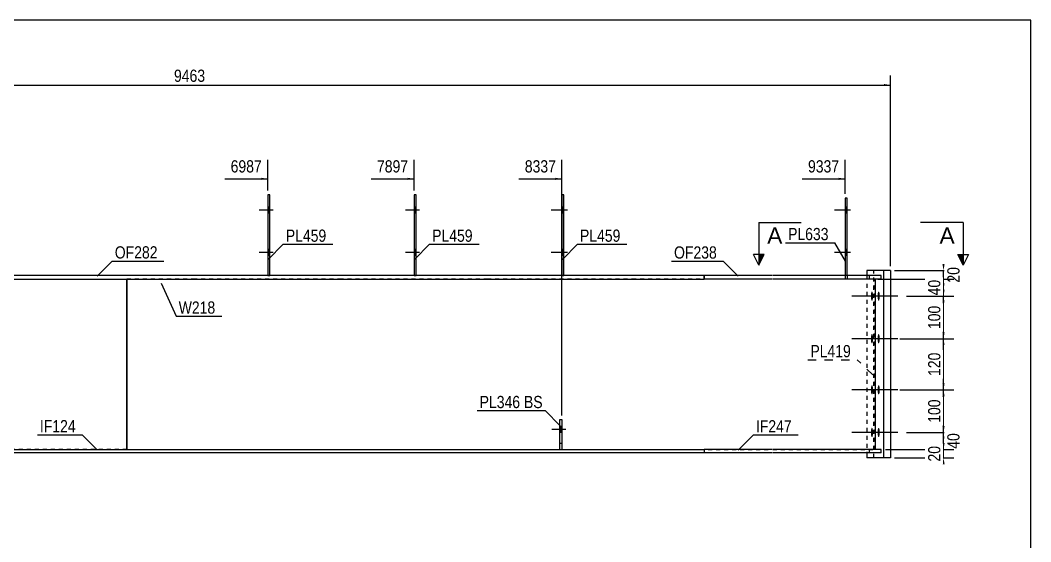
# Model space of a CAD drawing. Header units: millimetres. Extents: x -342 to 60, y -176 to 101.
# Drawn here: x -176.7 to 60.5, y -21.7 to 100.8 of the extents above; entities that cross this region are included whole.
import ezdxf

# ---------------------------------------------------------------- set-up
doc = ezdxf.new("R2010")
doc.units = ezdxf.units.MM
doc.linetypes.add('DXK_LINE_DOT1', pattern=[1.8814, 0.9407, -0.9407])
doc.linetypes.add('DXK_LINE_DOT2', pattern=[3.9198, 1.9599, -1.9599])
doc.styles.add('Arial', font='ARIAL.TTF', dxfattribs={"height": 0.2})
doc.styles.add('Arial Narrow', font='ARIALN.TTF', dxfattribs={"height": 0.2})

# ---------------------------------------------------------------- blocks, each defined once
blk = doc.blocks.new('Unknown-627316936-4658')
at = {"color": 5, "linetype": 'Continuous'}
for p, q in [((60.48, 100.76), (-339.52, 100.76)), ((60.48, -176.24), (60.48, 100.76))]:
    blk.add_line(p, q, dxfattribs=at)
blk = doc.blocks.new('Part-627316936-3480 - 3420')
at = {"color": 2, "linetype": 'Continuous'}
for p, q in [((27.53, 42), (22.03, 42)), ((22.03, 42), (22.03, 40.8)), ((25.95, -2), (25.95, 42)), ((27.53, 42), (27.53, -2)), ((22.03, -0.8), (22.03, -2)), ((27.53, -2), (22.03, -2))]:
    blk.add_line(p, q, dxfattribs=at)
at = {"color": 7, "linetype": 'DXK_LINE_DOT1'}
for p, q in [((22.03, 40.8), (22.03, -0.8)), ((23.61, -2), (23.61, 42))]:
    blk.add_line(p, q, dxfattribs=at)
blk = doc.blocks.new('Part-627316936-3475 - 3420')
at = {"color": 2, "linetype": 'Continuous'}
for p, q in [((-181.7, -0.8), (-181.7, 0)), ((-181.7, 0), (-135.7, 0)), ((-135.6, 0), (-101.35, 0)), ((-101.25, 0), (-67, 0)), ((-66.9, 0), (-32.3, 0)), ((-32.2, 0), (-16.2, 0)), ((-16.2, 0), (-16.2, -0.8)), ((-135.7, -0.8), (-181.7, -0.8)), ((-101.35, -0.8), (-135.6, -0.8)), ((-67, -0.8), (-101.25, -0.8)), ((-32.3, -0.8), (-66.9, -0.8)), ((-16.2, -0.8), (-32.2, -0.8))]:
    blk.add_line(p, q, dxfattribs=at)
blk = doc.blocks.new('Bolt-627316936-3532 - 3420')
at = {"linetype": 'Continuous'}
blk.add_hatch(color=3, dxfattribs=at).paths.add_polyline_path([(-49.6, 4), (-49.6, 5.4), (-50.1, 5.4), (-50.1, 4)])
at = {"color": 3, "linetype": 'Continuous'}
for p, q in [((-49.6, 5.4), (-50.1, 5.4)), ((-48.65, 4.7), (-51.95, 4.7)), ((-49.6, 4), (-50.1, 4))]:
    blk.add_line(p, q, dxfattribs=at)
blk = doc.blocks.new('Part-627316936-3468 - 3420')
at = {"color": 2, "linetype": 'Continuous'}
for p, q in [((-181.7, 40.8), (-181.7, 40)), ((-135.7, 40.8), (-181.7, 40.8)), ((-101.35, 40.8), (-135.6, 40.8)), ((-67, 40.8), (-101.25, 40.8)), ((-32.3, 40.8), (-66.9, 40.8)), ((-16.2, 40.8), (-32.2, 40.8)), ((-16.2, 40), (-16.2, 40.8)), ((-181.7, 40), (-135.7, 40)), ((-135.6, 40), (-101.35, 40)), ((-101.25, 40), (-67, 40)), ((-66.9, 40), (-32.3, 40)), ((-32.2, 40), (-16.2, 40))]:
    blk.add_line(p, q, dxfattribs=at)
blk = doc.blocks.new('Part-627316936-3471 - 3420')
at = {"color": 2, "linetype": 'Continuous'}
for p, q in [((-0.2, 40.8), (-16.2, 40.8)), ((-16.2, 40.8), (-16.2, 40)), ((25.38, 40.8), (-0.1, 40.8)), ((25.38, 40), (25.38, 40.8)), ((-0.2, 40), (-16.2, 40)), ((25.38, 40), (-0.1, 40))]:
    blk.add_line(p, q, dxfattribs=at)
at = {"color": 7, "linetype": 'DXK_LINE_DOT1'}
blk.add_line((22.6, 40), (22.6, 40.8), dxfattribs=at)
blk = doc.blocks.new('Bolt-627316936-6525 - 3420')
at = {"linetype": 'Continuous'}
for points in [[(17.38, 55.5), (17.38, 56.9), (16.88, 56.9), (16.88, 55.5)], [(17.38, 55.5), (17.38, 56.9), (16.88, 56.9), (16.88, 55.5)], [(17.38, 45.5), (17.38, 46.9), (16.88, 46.9), (16.88, 45.5)], [(17.38, 45.5), (17.38, 46.9), (16.88, 46.9), (16.88, 45.5)]]:
    blk.add_hatch(color=3, dxfattribs=at).paths.add_polyline_path(points)
at = {"color": 3, "linetype": 'Continuous'}
for p, q in [((18.18, 56.2), (14.38, 56.2)), ((18.18, 56.2), (14.38, 56.2)), ((17.38, 56.9), (16.88, 56.9)), ((17.38, 56.9), (16.88, 56.9)), ((17.38, 55.5), (16.88, 55.5)), ((17.38, 55.5), (16.88, 55.5)), ((18.18, 46.2), (14.38, 46.2)), ((18.18, 46.2), (14.38, 46.2)), ((17.38, 46.9), (16.88, 46.9)), ((17.38, 46.9), (16.88, 46.9)), ((17.38, 45.5), (16.88, 45.5)), ((17.38, 45.5), (16.88, 45.5))]:
    blk.add_line(p, q, dxfattribs=at)
blk = doc.blocks.new('Part-627316936-3473 - 3420')
at = {"color": 2, "linetype": 'Continuous'}
for p, q in [((-151.7, 0), (-151.7, 40)), ((24.02, 0), (24.02, 40))]:
    blk.add_line(p, q, dxfattribs=at)
at = {"color": 7, "linetype": 'DXK_LINE_DOT1'}
for p, q in [((-135.7, 40), (-151.7, 40)), ((-101.35, 40), (-135.6, 40)), ((-67, 40), (-101.25, 40)), ((-32.3, 40), (-66.9, 40)), ((-0.2, 40), (-32.2, 40)), ((24.02, 40), (-0.1, 40)), ((23.96, 0), (23.96, 40)), ((-151.7, 0), (-135.7, 0)), ((-135.6, 0), (-101.35, 0)), ((-101.25, 0), (-67, 0)), ((-66.9, 0), (-32.3, 0)), ((-32.2, 0), (-0.2, 0)), ((-0.1, 0), (24.02, 0))]:
    blk.add_line(p, q, dxfattribs=at)
blk = doc.blocks.new('Part-627316936-3478 - 3420')
at = {"color": 2, "linetype": 'Continuous'}
for p, q in [((-0.2, 0), (-16.2, 0)), ((-16.2, 0), (-16.2, -0.8)), ((25.38, 0), (-0.1, 0)), ((25.38, -0.8), (25.38, 0)), ((-0.2, -0.8), (-16.2, -0.8)), ((25.38, -0.8), (-0.1, -0.8))]:
    blk.add_line(p, q, dxfattribs=at)
at = {"color": 7, "linetype": 'DXK_LINE_DOT1'}
blk.add_line((22.6, -0.8), (22.6, 0), dxfattribs=at)
blk = doc.blocks.new('Part-627316936-3498 - 3420')
at = {"color": 2, "linetype": 'Continuous'}
for p, q in [((-118.15, 59.8), (-118.65, 59.8)), ((-118.65, 59.8), (-118.65, 40.8)), ((-118.15, 40.8), (-118.15, 59.8))]:
    blk.add_line(p, q, dxfattribs=at)
at = {"color": 7, "linetype": 'DXK_LINE_DOT1'}
blk.add_line((-118.65, 40.8), (-118.15, 40.8), dxfattribs=at)
blk = doc.blocks.new('Part-627316936-3500 - 3420')
at = {"color": 2, "linetype": 'Continuous'}
for p, q in [((-49.1, 59.8), (-49.6, 59.8)), ((-49.6, 59.8), (-49.6, 40.8)), ((-49.1, 40.8), (-49.1, 59.8))]:
    blk.add_line(p, q, dxfattribs=at)
at = {"color": 7, "linetype": 'DXK_LINE_DOT1'}
blk.add_line((-49.6, 40.8), (-49.1, 40.8), dxfattribs=at)
blk = doc.blocks.new('Part-627316936-3501 - 3420')
at = {"color": 7, "linetype": 'DXK_LINE_DOT1'}
for p, q in [((-50.1, 0), (-50.1, 7)), ((-50.1, 7), (-49.6, 7)), ((-49.6, 7), (-49.6, 0)), ((-50.1, 1.5), (-49.6, 1.5))]:
    blk.add_line(p, q, dxfattribs=at)
blk = doc.blocks.new('Part-627316936-3504 - 3420')
at = {"color": 2, "linetype": 'Continuous'}
for p, q in [((-50.1, 0), (-50.1, 7)), ((-50.1, 7), (-49.6, 7)), ((-49.6, 7), (-49.6, 0))]:
    blk.add_line(p, q, dxfattribs=at)
blk = doc.blocks.new('Bolt-627316936-6524 - 3420')
at = {"linetype": 'Continuous'}
for points in [[(-83.8, 55.5), (-83.8, 56.9), (-84.3, 56.9), (-84.3, 55.5)], [(-83.8, 55.5), (-83.8, 56.9), (-84.3, 56.9), (-84.3, 55.5)], [(-83.8, 45.5), (-83.8, 46.9), (-84.3, 46.9), (-84.3, 45.5)], [(-83.8, 45.5), (-83.8, 46.9), (-84.3, 46.9), (-84.3, 45.5)]]:
    blk.add_hatch(color=3, dxfattribs=at).paths.add_polyline_path(points)
at = {"color": 3, "linetype": 'Continuous'}
for p, q in [((-83, 56.2), (-86.3, 56.2)), ((-83, 56.2), (-86.3, 56.2)), ((-83.8, 56.9), (-84.3, 56.9)), ((-83.8, 56.9), (-84.3, 56.9)), ((-83.8, 55.5), (-84.3, 55.5)), ((-83.8, 55.5), (-84.3, 55.5)), ((-83, 46.2), (-86.3, 46.2)), ((-83, 46.2), (-86.3, 46.2)), ((-83.8, 46.9), (-84.3, 46.9)), ((-83.8, 46.9), (-84.3, 46.9)), ((-83.8, 45.5), (-84.3, 45.5)), ((-83.8, 45.5), (-84.3, 45.5))]:
    blk.add_line(p, q, dxfattribs=at)
blk = doc.blocks.new('Part-627316936-3507 - 3420')
at = {"color": 7, "linetype": 'DXK_LINE_DOT1'}
for p, q in [((-299.5, 40), (-283.5, 40)), ((-299.5, 0), (-299.5, 40)), ((-283.4, 40), (-248.8, 40)), ((-248.7, 40), (-214.45, 40)), ((-214.35, 40), (-151.7, 40)), ((-283.5, 0), (-299.5, 0)), ((-266.6, 0), (-283.4, 0)), ((-248.8, 0), (-266.1, 0)), ((-214.45, 0), (-248.7, 0)), ((-197.55, 0), (-214.35, 0)), ((-151.7, 0), (-197.05, 0))]:
    blk.add_line(p, q, dxfattribs=at)
at = {"color": 2, "linetype": 'Continuous'}
blk.add_line((-151.7, 40), (-151.7, 0), dxfattribs=at)
blk = doc.blocks.new('Bolt-627316936-3508 - 3420')
at = {"linetype": 'Continuous'}
for points in [[(23.46, 36), (23.45, 35.77), (23.44, 35.55), (23.41, 35.35), (23.38, 35.18), (23.33, 35.05), (23.28, 34.95), (23.23, 34.91), (23.18, 34.91), (23.12, 34.95), (23.07, 35.05), (23.03, 35.18), (22.99, 35.35), (22.97, 35.55), (22.95, 35.77), (22.95, 36), (22.95, 36.23), (22.97, 36.45), (22.99, 36.65), (23.03, 36.82), (23.07, 36.95), (23.12, 37.05), (23.18, 37.09), (23.23, 37.09), (23.28, 37.05), (23.33, 36.95), (23.38, 36.82), (23.41, 36.65), (23.44, 36.45), (23.45, 36.23)], [(25.03, 36), (25.03, 35.77), (25.01, 35.55), (24.98, 35.35), (24.95, 35.18), (24.9, 35.05), (24.85, 34.95), (24.8, 34.91), (24.75, 34.91), (24.69, 34.95), (24.64, 35.05), (24.6, 35.18), (24.57, 35.35), (24.54, 35.55), (24.52, 35.77), (24.52, 36), (24.52, 36.23), (24.54, 36.45), (24.57, 36.65), (24.6, 36.82), (24.64, 36.95), (24.69, 37.05), (24.75, 37.09), (24.8, 37.09), (24.85, 37.05), (24.9, 36.95), (24.95, 36.82), (24.98, 36.65), (25.01, 36.45), (25.03, 36.23)], [(23.46, 26), (23.45, 25.77), (23.44, 25.55), (23.41, 25.35), (23.38, 25.18), (23.33, 25.05), (23.28, 24.95), (23.23, 24.91), (23.18, 24.91), (23.12, 24.95), (23.07, 25.05), (23.03, 25.18), (22.99, 25.35), (22.97, 25.55), (22.95, 25.77), (22.95, 26), (22.95, 26.23), (22.97, 26.45), (22.99, 26.65), (23.03, 26.82), (23.07, 26.95), (23.12, 27.05), (23.18, 27.09), (23.23, 27.09), (23.28, 27.05), (23.33, 26.95), (23.38, 26.82), (23.41, 26.65), (23.44, 26.45), (23.45, 26.23)], [(25.03, 26), (25.03, 25.77), (25.01, 25.55), (24.98, 25.35), (24.95, 25.18), (24.9, 25.05), (24.85, 24.95), (24.8, 24.91), (24.75, 24.91), (24.69, 24.95), (24.64, 25.05), (24.6, 25.18), (24.57, 25.35), (24.54, 25.55), (24.52, 25.77), (24.52, 26), (24.52, 26.23), (24.54, 26.45), (24.57, 26.65), (24.6, 26.82), (24.64, 26.95), (24.69, 27.05), (24.75, 27.09), (24.8, 27.09), (24.85, 27.05), (24.9, 26.95), (24.95, 26.82), (24.98, 26.65), (25.01, 26.45), (25.03, 26.23)], [(23.46, 14), (23.45, 13.77), (23.44, 13.55), (23.41, 13.35), (23.38, 13.18), (23.33, 13.05), (23.28, 12.95), (23.23, 12.91), (23.18, 12.91), (23.12, 12.95), (23.07, 13.05), (23.03, 13.18), (22.99, 13.35), (22.97, 13.55), (22.95, 13.77), (22.95, 14), (22.95, 14.23), (22.97, 14.45), (22.99, 14.65), (23.03, 14.82), (23.07, 14.95), (23.12, 15.05), (23.18, 15.09), (23.23, 15.09), (23.28, 15.05), (23.33, 14.95), (23.38, 14.82), (23.41, 14.65), (23.44, 14.45), (23.45, 14.23)], [(25.03, 14), (25.03, 13.77), (25.01, 13.55), (24.98, 13.35), (24.95, 13.18), (24.9, 13.05), (24.85, 12.95), (24.8, 12.91), (24.75, 12.91), (24.69, 12.95), (24.64, 13.05), (24.6, 13.18), (24.57, 13.35), (24.54, 13.55), (24.52, 13.77), (24.52, 14), (24.52, 14.23), (24.54, 14.45), (24.57, 14.65), (24.6, 14.82), (24.64, 14.95), (24.69, 15.05), (24.75, 15.09), (24.8, 15.09), (24.85, 15.05), (24.9, 14.95), (24.95, 14.82), (24.98, 14.65), (25.01, 14.45), (25.03, 14.23)], [(23.46, 4), (23.45, 3.77), (23.44, 3.55), (23.41, 3.35), (23.38, 3.18), (23.33, 3.05), (23.28, 2.95), (23.23, 2.91), (23.18, 2.91), (23.12, 2.95), (23.07, 3.05), (23.03, 3.18), (22.99, 3.35), (22.97, 3.55), (22.95, 3.77), (22.95, 4), (22.95, 4.23), (22.97, 4.45), (22.99, 4.65), (23.03, 4.82), (23.07, 4.95), (23.12, 5.05), (23.18, 5.09), (23.23, 5.09), (23.28, 5.05), (23.33, 4.95), (23.38, 4.82), (23.41, 4.65), (23.44, 4.45), (23.45, 4.23)], [(25.03, 4), (25.03, 3.77), (25.01, 3.55), (24.98, 3.35), (24.95, 3.18), (24.9, 3.05), (24.85, 2.95), (24.8, 2.91), (24.75, 2.91), (24.69, 2.95), (24.64, 3.05), (24.6, 3.18), (24.57, 3.35), (24.54, 3.55), (24.52, 3.77), (24.52, 4), (24.52, 4.23), (24.54, 4.45), (24.57, 4.65), (24.6, 4.82), (24.64, 4.95), (24.69, 5.05), (24.75, 5.09), (24.8, 5.09), (24.85, 5.05), (24.9, 4.95), (24.95, 4.82), (24.98, 4.65), (25.01, 4.45), (25.03, 4.23)]]:
    blk.add_hatch(color=3, dxfattribs=at).paths.add_polyline_path(points)
at = {"color": 3, "linetype": 'Continuous'}
for p, q in [((27.69, 36), (18.46, 36)), ((29.26, 36), (20.03, 36)), ((27.69, 26), (18.46, 26)), ((29.26, 26), (20.03, 26)), ((27.69, 14), (18.46, 14)), ((29.26, 14), (20.03, 14)), ((27.69, 4), (18.46, 4)), ((29.26, 4), (20.03, 4))]:
    blk.add_line(p, q, dxfattribs=at)
blk = doc.blocks.new('Part-627316936-6523 - 3420')
at = {"color": 2, "linetype": 'Continuous'}
for p, q in [((17.38, 59), (16.88, 59)), ((16.88, 59), (16.88, 40.8)), ((17.38, 40.8), (17.38, 59))]:
    blk.add_line(p, q, dxfattribs=at)
at = {"color": 7, "linetype": 'DXK_LINE_DOT1'}
for p, q in [((16.88, 40.8), (16.88, 40)), ((17.38, 40.8), (17.38, 40))]:
    blk.add_line(p, q, dxfattribs=at)
blk = doc.blocks.new('Part-627316936-6522 - 3420')
at = {"color": 2, "linetype": 'Continuous'}
for p, q in [((-83.8, 59.8), (-84.3, 59.8)), ((-84.3, 59.8), (-84.3, 40.8)), ((-83.8, 40.8), (-83.8, 59.8))]:
    blk.add_line(p, q, dxfattribs=at)
at = {"color": 7, "linetype": 'DXK_LINE_DOT1'}
blk.add_line((-84.3, 40.8), (-83.8, 40.8), dxfattribs=at)
blk = doc.blocks.new('Bolt-627316936-3526 - 3420')
at = {"linetype": 'Continuous'}
for points in [[(-118.15, 55.5), (-118.15, 56.9), (-118.65, 56.9), (-118.65, 55.5)], [(-118.15, 55.5), (-118.15, 56.9), (-118.65, 56.9), (-118.65, 55.5)], [(-118.15, 45.5), (-118.15, 46.9), (-118.65, 46.9), (-118.65, 45.5)], [(-118.15, 45.5), (-118.15, 46.9), (-118.65, 46.9), (-118.65, 45.5)]]:
    blk.add_hatch(color=3, dxfattribs=at).paths.add_polyline_path(points)
at = {"color": 3, "linetype": 'Continuous'}
for p, q in [((-117.35, 56.2), (-120.65, 56.2)), ((-117.35, 56.2), (-120.65, 56.2)), ((-118.15, 56.9), (-118.65, 56.9)), ((-118.15, 56.9), (-118.65, 56.9)), ((-118.15, 55.5), (-118.65, 55.5)), ((-118.15, 55.5), (-118.65, 55.5)), ((-117.35, 46.2), (-120.65, 46.2)), ((-117.35, 46.2), (-120.65, 46.2)), ((-118.15, 46.9), (-118.65, 46.9)), ((-118.15, 46.9), (-118.65, 46.9)), ((-118.15, 45.5), (-118.65, 45.5)), ((-118.15, 45.5), (-118.65, 45.5))]:
    blk.add_line(p, q, dxfattribs=at)
blk = doc.blocks.new('Bolt-627316936-3528 - 3420')
at = {"linetype": 'Continuous'}
for points in [[(-49.1, 55.5), (-49.1, 56.9), (-49.6, 56.9), (-49.6, 55.5)], [(-49.1, 55.5), (-49.1, 56.9), (-49.6, 56.9), (-49.6, 55.5)], [(-49.1, 45.5), (-49.1, 46.9), (-49.6, 46.9), (-49.6, 45.5)], [(-49.1, 45.5), (-49.1, 46.9), (-49.6, 46.9), (-49.6, 45.5)]]:
    blk.add_hatch(color=3, dxfattribs=at).paths.add_polyline_path(points)
at = {"color": 3, "linetype": 'Continuous'}
for p, q in [((-48.3, 56.2), (-52.1, 56.2)), ((-48.3, 56.2), (-52.1, 56.2)), ((-49.1, 56.9), (-49.6, 56.9)), ((-49.1, 56.9), (-49.6, 56.9)), ((-49.1, 55.5), (-49.6, 55.5)), ((-49.1, 55.5), (-49.6, 55.5)), ((-48.3, 46.2), (-52.1, 46.2)), ((-48.3, 46.2), (-52.1, 46.2)), ((-49.1, 46.9), (-49.6, 46.9)), ((-49.1, 46.9), (-49.6, 46.9)), ((-49.1, 45.5), (-49.6, 45.5)), ((-49.1, 45.5), (-49.6, 45.5))]:
    blk.add_line(p, q, dxfattribs=at)
blk = doc.blocks.new('Bolt-627316936-3529 - 3420')
at = {"color": 3, "linetype": 'DXK_LINE_DOT2'}
for p, q in [((-49.6, 5.4), (-50.1, 5.4)), ((-48.8, 4.7), (-50.1, 4.7)), ((-49.6, 4), (-50.1, 4))]:
    blk.add_line(p, q, dxfattribs=at)
blk = doc.blocks.new('StraightDimension-627316936-7847 - 3420')
at = {"linetype": 'Continuous'}
for points in [[(39.75, 24.5), (40, 26), (40.25, 24.5)], [(40.25, 15.5), (40, 14), (39.75, 15.5)]]:
    blk.add_hatch(color=7, dxfattribs=at).paths.add_polyline_path(points)
at = {"color": 7, "linetype": 'Continuous'}
for p, q in [((29.73, 26), (42.4, 26)), ((40, 14), (40, 26)), ((29.73, 14), (42.4, 14))]:
    blk.add_line(p, q, dxfattribs=at)
at = {"color": 0}
blk.add_wipeout([(39.85, 23.34), (35.65, 23.34), (35.65, 16.66), (39.85, 16.66)], dxfattribs=at)
at = {"color": 3, "style": 'Arial Narrow'}
blk.add_text('120', height=2.863, rotation=90.0002, dxfattribs=at).set_placement((39.25, 17.26))
blk = doc.blocks.new('StraightDimension-627316936-5129 - 3420')
at = {"linetype": 'Continuous'}
blk.add_hatch(color=7, dxfattribs=at).paths.add_polyline_path([(26.03, 85.79), (27.53, 85.54), (26.03, 85.29)])
at = {"color": 7, "linetype": 'Continuous'}
for p, q in [((27.53, 43), (27.53, 87.79)), ((-301.5, 85.54), (27.53, 85.54))]:
    blk.add_line(p, q, dxfattribs=at)
at = {"color": 0}
blk.add_wipeout([(-132.73, 85.69), (-132.73, 89.89), (-141.24, 89.89), (-141.24, 85.69)], dxfattribs=at)
at = {"color": 3, "style": 'Arial Narrow'}
blk.add_text('9463', height=2.863, dxfattribs=at).set_placement((-140.64, 86.29))
blk = doc.blocks.new('StraightDimension-627316936-7259 - 3420')
at = {"linetype": 'Continuous'}
blk.add_hatch(color=7, dxfattribs=at).paths.add_polyline_path([(15.38, 63.77), (16.88, 63.52), (15.38, 63.27)])
at = {"color": 7, "linetype": 'Continuous'}
for p, q in [((16.88, 60), (16.88, 68.02)), ((6.82, 63.52), (16.88, 63.52))]:
    blk.add_line(p, q, dxfattribs=at)
at = {"color": 0}
blk.add_wipeout([(16.1, 64.42), (16.1, 68.62), (7.59, 68.62), (7.59, 64.42)], dxfattribs=at)
at = {"color": 3, "style": 'Arial Narrow'}
blk.add_text('9337', height=2.863, dxfattribs=at).set_placement((8.19, 65.02))
blk = doc.blocks.new('StraightDimension-627316936-7260 - 3420')
at = {"linetype": 'Continuous'}
blk.add_hatch(color=7, dxfattribs=at).paths.add_polyline_path([(-51.1, 63.77), (-49.6, 63.52), (-51.1, 63.27)])
at = {"color": 7, "linetype": 'Continuous'}
for p, q in [((-49.6, 8), (-49.6, 68.02)), ((-59.66, 63.52), (-49.6, 63.52))]:
    blk.add_line(p, q, dxfattribs=at)
at = {"color": 0}
blk.add_wipeout([(-50.38, 64.42), (-50.38, 68.62), (-58.89, 68.62), (-58.89, 64.42)], dxfattribs=at)
at = {"color": 3, "style": 'Arial Narrow'}
blk.add_text('8337', height=2.863, dxfattribs=at).set_placement((-58.29, 65.02))
blk = doc.blocks.new('StraightDimension-627316936-7261 - 3420')
at = {"linetype": 'Continuous'}
blk.add_hatch(color=7, dxfattribs=at).paths.add_polyline_path([(-85.8, 63.77), (-84.3, 63.52), (-85.8, 63.27)])
at = {"color": 7, "linetype": 'Continuous'}
for p, q in [((-84.3, 60.8), (-84.3, 68.02)), ((-94.36, 63.52), (-84.3, 63.52))]:
    blk.add_line(p, q, dxfattribs=at)
at = {"color": 0}
blk.add_wipeout([(-85.08, 64.42), (-85.08, 68.62), (-93.59, 68.62), (-93.59, 64.42)], dxfattribs=at)
at = {"color": 3, "style": 'Arial Narrow'}
blk.add_text('7897', height=2.863, dxfattribs=at).set_placement((-92.99, 65.02))
blk = doc.blocks.new('StraightDimension-627316936-7262 - 3420')
at = {"linetype": 'Continuous'}
blk.add_hatch(color=7, dxfattribs=at).paths.add_polyline_path([(-120.15, 63.77), (-118.65, 63.52), (-120.15, 63.27)])
at = {"color": 7, "linetype": 'Continuous'}
for p, q in [((-118.65, 60.8), (-118.65, 68.02)), ((-128.71, 63.52), (-118.65, 63.52))]:
    blk.add_line(p, q, dxfattribs=at)
at = {"color": 0}
blk.add_wipeout([(-119.43, 64.42), (-119.43, 68.62), (-127.94, 68.62), (-127.94, 64.42)], dxfattribs=at)
at = {"color": 3, "style": 'Arial Narrow'}
blk.add_text('6987', height=2.863, dxfattribs=at).set_placement((-127.34, 65.02))
blk = doc.blocks.new('StraightDimension-627316936-7844 - 3420')
at = {"linetype": 'Continuous'}
for points in [[(40.25, 43.5), (40, 42), (39.75, 43.5)], [(39.75, 38.5), (40, 40), (40.25, 38.5)]]:
    blk.add_hatch(color=7, dxfattribs=at).paths.add_polyline_path(points)
at = {"color": 7, "linetype": 'Continuous'}
for p, q in [((28.53, 42), (42.25, 42)), ((40, 40), (40, 42)), ((24.61, 40), (42.25, 40))]:
    blk.add_line(p, q, dxfattribs=at)
at = {"color": 0}
blk.add_wipeout([(44.35, 43.43), (40.15, 43.43), (40.15, 38.57), (44.35, 38.57)], dxfattribs=at)
at = {"color": 3, "style": 'Arial Narrow'}
blk.add_text('20', height=2.863, rotation=90.0002, dxfattribs=at).set_placement((43.75, 39.17))
blk = doc.blocks.new('StraightDimension-627316936-7845 - 3420')
at = {"linetype": 'Continuous'}
for points in [[(39.75, 38.5), (40, 40), (40.25, 38.5)], [(40.25, 37.5), (40, 36), (39.75, 37.5)]]:
    blk.add_hatch(color=7, dxfattribs=at).paths.add_polyline_path(points)
at = {"color": 7, "linetype": 'Continuous'}
for p, q in [((24.61, 40), (42.4, 40)), ((40, 36), (40, 40)), ((31.3, 36), (42.4, 36))]:
    blk.add_line(p, q, dxfattribs=at)
at = {"color": 0}
blk.add_wipeout([(39.85, 40.43), (35.65, 40.43), (35.65, 35.57), (39.85, 35.57)], dxfattribs=at)
at = {"color": 3, "style": 'Arial Narrow'}
blk.add_text('40', height=2.863, rotation=90.0002, dxfattribs=at).set_placement((39.25, 36.17))
blk = doc.blocks.new('StraightDimension-627316936-7846 - 3420')
at = {"linetype": 'Continuous'}
for points in [[(39.75, 34.5), (40, 36), (40.25, 34.5)], [(40.25, 27.5), (40, 26), (39.75, 27.5)]]:
    blk.add_hatch(color=7, dxfattribs=at).paths.add_polyline_path(points)
at = {"color": 7, "linetype": 'Continuous'}
for p, q in [((31.3, 36), (42.4, 36)), ((40, 26), (40, 36)), ((29.73, 26), (42.4, 26))]:
    blk.add_line(p, q, dxfattribs=at)
at = {"color": 0}
blk.add_wipeout([(39.85, 34.34), (35.65, 34.34), (35.65, 27.66), (39.85, 27.66)], dxfattribs=at)
at = {"color": 3, "style": 'Arial Narrow'}
blk.add_text('100', height=2.863, rotation=90.0002, dxfattribs=at).set_placement((39.25, 28.26))
blk = doc.blocks.new('StraightDimension-627316936-7848 - 3420')
at = {"linetype": 'Continuous'}
for points in [[(39.75, 12.5), (40, 14), (40.25, 12.5)], [(40.25, 5.5), (40, 4), (39.75, 5.5)]]:
    blk.add_hatch(color=7, dxfattribs=at).paths.add_polyline_path(points)
at = {"color": 7, "linetype": 'Continuous'}
for p, q in [((29.73, 14), (42.4, 14)), ((40, 4), (40, 14)), ((31.3, 4), (42.4, 4))]:
    blk.add_line(p, q, dxfattribs=at)
at = {"color": 0}
blk.add_wipeout([(39.85, 12.34), (35.65, 12.34), (35.65, 5.66), (39.85, 5.66)], dxfattribs=at)
at = {"color": 3, "style": 'Arial Narrow'}
blk.add_text('100', height=2.863, rotation=90.0002, dxfattribs=at).set_placement((39.25, 6.26))
blk = doc.blocks.new('StraightDimension-627316936-7849 - 3420')
at = {"linetype": 'Continuous'}
for points in [[(39.75, 2.5), (40, 4), (40.25, 2.5)], [(40.25, 1.5), (40, 0), (39.75, 1.5)]]:
    blk.add_hatch(color=7, dxfattribs=at).paths.add_polyline_path(points)
at = {"color": 7, "linetype": 'Continuous'}
for p, q in [((31.3, 4), (42.25, 4)), ((40, 0), (40, 4)), ((26.38, 0), (42.25, 0))]:
    blk.add_line(p, q, dxfattribs=at)
at = {"color": 0}
blk.add_wipeout([(44.35, 4.43), (40.15, 4.43), (40.15, -0.43), (44.35, -0.43)], dxfattribs=at)
at = {"color": 3, "style": 'Arial Narrow'}
blk.add_text('40', height=2.863, rotation=90.0002, dxfattribs=at).set_placement((43.75, 0.17))
blk = doc.blocks.new('StraightDimension-627316936-7850 - 3420')
at = {"linetype": 'Continuous'}
for points in [[(40.25, 1.5), (40, 0), (39.75, 1.5)], [(39.75, -3.5), (40, -2), (40.25, -3.5)]]:
    blk.add_hatch(color=7, dxfattribs=at).paths.add_polyline_path(points)
at = {"color": 7, "linetype": 'Continuous'}
for p, q in [((26.38, 0), (42.4, 0)), ((40, -2), (40, 0)), ((28.53, -2), (42.4, -2))]:
    blk.add_line(p, q, dxfattribs=at)
at = {"color": 0}
blk.add_wipeout([(39.85, 1.43), (35.65, 1.43), (35.65, -3.43), (39.85, -3.43)], dxfattribs=at)
at = {"color": 3, "style": 'Arial Narrow'}
blk.add_text('20', height=2.863, rotation=90.0002, dxfattribs=at).set_placement((39.25, -2.83))
blk = doc.blocks.new('Mark-627316936-4810 - 3420')
at = {"color": 0}
blk.add_wipeout([(-130.95, 31.88), (-130.95, 34.88), (-139.54, 34.88), (-139.54, 31.88)], dxfattribs=at)
blk.add_wipeout([(-130.95, 31.88), (-130.95, 34.88), (-139.54, 34.88), (-139.54, 31.88)], dxfattribs=at)
at = {"color": 7, "linetype": 'Continuous'}
for p, q in [((-143.68, 39.02), (-140.14, 31.28)), ((-140.14, 31.28), (-129.45, 31.28))]:
    blk.add_line(p, q, dxfattribs=at)
at = {"color": 3, "style": 'Arial Narrow'}
blk.add_text('W218', height=2.863, dxfattribs=at).set_placement((-139.54, 31.88))
blk = doc.blocks.new('MarkSet-627316936-4781 - 3420')
at = {"color": 0}
blk.add_wipeout([(-59.39, 9.71), (-59.39, 12.71), (-68.89, 12.71), (-68.89, 9.71)], dxfattribs=at)
blk.add_wipeout([(-59.39, 9.71), (-59.39, 12.71), (-68.89, 12.71), (-68.89, 9.71)], dxfattribs=at)
blk.add_wipeout([(-54.11, 9.71), (-54.11, 12.71), (-58.49, 12.71), (-58.49, 9.71)], dxfattribs=at)
blk.add_wipeout([(-54.11, 9.71), (-54.11, 12.71), (-58.49, 12.71), (-58.49, 9.71)], dxfattribs=at)
at = {"color": 7, "linetype": 'Continuous'}
for p in [(-69.49, 9.11), (-49.97, 5.57)]:
    blk.add_line(p, (-53.51, 9.11), dxfattribs=at)
at = {"color": 3, "style": 'Arial Narrow'}
for s, p in [('PL346', (-68.89, 9.71)), ('BS', (-58.49, 9.71))]:
    blk.add_text(s, height=2.863, dxfattribs=at).set_placement(p)
blk = doc.blocks.new('Mark-627316936-4828 - 3420')
at = {"color": 0}
blk.add_wipeout([(-104.88, 48.76), (-104.88, 51.76), (-114.39, 51.76), (-114.39, 48.76)], dxfattribs=at)
blk.add_wipeout([(-104.88, 48.76), (-104.88, 51.76), (-114.39, 51.76), (-114.39, 48.76)], dxfattribs=at)
at = {"color": 7, "linetype": 'Continuous'}
for p, q in [((-118.52, 44.63), (-114.99, 48.16)), ((-114.99, 48.16), (-103.38, 48.16))]:
    blk.add_line(p, q, dxfattribs=at)
at = {"color": 3, "style": 'Arial Narrow'}
blk.add_text('PL459', height=2.863, dxfattribs=at).set_placement((-114.39, 48.76))
blk = doc.blocks.new('Mark-627316936-4816 - 3420')
at = {"color": 7, "linetype": 'Continuous'}
blk.add_line((-158.68, -0.1), (-162.21, 3.43), dxfattribs=at)
at = {"color": 0}
blk.add_wipeout([(-163.71, 4.03), (-163.71, 7.03), (-172.12, 7.03), (-172.12, 4.03)], dxfattribs=at)
blk.add_wipeout([(-163.71, 4.03), (-163.71, 7.03), (-172.12, 7.03), (-172.12, 4.03)], dxfattribs=at)
at = {"color": 7, "linetype": 'Continuous'}
blk.add_line((-172.72, 3.43), (-162.21, 3.43), dxfattribs=at)
at = {"color": 3, "style": 'Arial Narrow'}
blk.add_text('IF124', height=2.863, dxfattribs=at).set_placement((-172.12, 4.03))
blk = doc.blocks.new('Mark-627316936-4804 - 3420')
at = {"color": 0}
blk.add_wipeout([(-144.49, 44.83), (-144.49, 47.83), (-154.54, 47.83), (-154.54, 44.83)], dxfattribs=at)
blk.add_wipeout([(-144.49, 44.83), (-144.49, 47.83), (-154.54, 47.83), (-154.54, 44.83)], dxfattribs=at)
at = {"color": 7, "linetype": 'Continuous'}
for p, q in [((-158.68, 40.7), (-155.14, 44.23)), ((-155.14, 44.23), (-142.99, 44.23))]:
    blk.add_line(p, q, dxfattribs=at)
at = {"color": 3, "style": 'Arial Narrow'}
blk.add_text('OF282', height=2.863, dxfattribs=at).set_placement((-154.54, 44.83))
blk = doc.blocks.new('Mark-627316936-4807 - 3420')
at = {"color": 7, "linetype": 'Continuous'}
blk.add_line((-8.18, 40.67), (-11.71, 44.21), dxfattribs=at)
at = {"color": 0}
blk.add_wipeout([(-13.21, 44.81), (-13.21, 47.81), (-23.26, 47.81), (-23.26, 44.81)], dxfattribs=at)
blk.add_wipeout([(-13.21, 44.81), (-13.21, 47.81), (-23.26, 47.81), (-23.26, 44.81)], dxfattribs=at)
at = {"color": 7, "linetype": 'Continuous'}
blk.add_line((-23.86, 44.21), (-11.71, 44.21), dxfattribs=at)
at = {"color": 3, "style": 'Arial Narrow'}
blk.add_text('OF238', height=2.863, dxfattribs=at).set_placement((-23.26, 44.81))
blk = doc.blocks.new('Mark-627316936-4819 - 3420')
at = {"color": 0}
blk.add_wipeout([(4.37, 4.01), (4.37, 7.01), (-4.04, 7.01), (-4.04, 4.01)], dxfattribs=at)
blk.add_wipeout([(4.37, 4.01), (4.37, 7.01), (-4.04, 7.01), (-4.04, 4.01)], dxfattribs=at)
at = {"color": 7, "linetype": 'Continuous'}
for p, q in [((-8.18, -0.13), (-4.64, 3.41)), ((-4.64, 3.41), (5.87, 3.41))]:
    blk.add_line(p, q, dxfattribs=at)
at = {"color": 3, "style": 'Arial Narrow'}
blk.add_text('IF247', height=2.863, dxfattribs=at).set_placement((-4.04, 4.01))
blk = doc.blocks.new('Mark-627316936-4822 - 3420')
at = {"color": 7, "linetype": 'DXK_LINE_DOT2'}
blk.add_line((23.37, 17.51), (19.75, 21.05), dxfattribs=at)
at = {"color": 0}
blk.add_wipeout([(18.25, 21.65), (18.25, 24.65), (8.75, 24.65), (8.75, 21.65)], dxfattribs=at)
blk.add_wipeout([(18.25, 21.65), (18.25, 24.65), (8.75, 24.65), (8.75, 21.65)], dxfattribs=at)
at = {"color": 7, "linetype": 'DXK_LINE_DOT2'}
blk.add_line((8.15, 21.05), (19.75, 21.05), dxfattribs=at)
at = {"color": 3, "style": 'Arial Narrow'}
blk.add_text('PL419', height=2.863, dxfattribs=at).set_placement((8.75, 21.65))
blk = doc.blocks.new('Mark-627316936-4831 - 3420')
at = {"color": 0}
blk.add_wipeout([(-35.83, 48.76), (-35.83, 51.76), (-45.34, 51.76), (-45.34, 48.76)], dxfattribs=at)
blk.add_wipeout([(-35.83, 48.76), (-35.83, 51.76), (-45.34, 51.76), (-45.34, 48.76)], dxfattribs=at)
at = {"color": 7, "linetype": 'Continuous'}
for p, q in [((-49.47, 44.63), (-45.94, 48.16)), ((-45.94, 48.16), (-34.33, 48.16))]:
    blk.add_line(p, q, dxfattribs=at)
at = {"color": 3, "style": 'Arial Narrow'}
blk.add_text('PL459', height=2.863, dxfattribs=at).set_placement((-45.34, 48.76))
blk = doc.blocks.new('SectionMark-627316936-5213 - 3420')
at = {"linetype": 'Continuous'}
for points in [[(-3.39, 45.8), (-2.14, 45.8), (-3.39, 43.3)], [(43.36, 45.8), (44.61, 45.8), (44.61, 43.3)]]:
    blk.add_hatch(color=30, dxfattribs=at).paths.add_polyline_path(points)
at = {"color": 30, "linetype": 'Continuous'}
for p, q in [((-3.39, 53.3), (-3.39, 43.3)), ((44.61, 53.3), (44.61, 43.3)), ((-3.39, 43.3), (-4.64, 45.8)), ((-2.14, 45.8), (-4.64, 45.8)), ((-3.39, 43.3), (-2.14, 45.8)), ((43.36, 45.8), (45.86, 45.8)), ((44.61, 43.3), (43.36, 45.8)), ((45.86, 45.8), (44.61, 43.3))]:
    blk.add_line(p, q, dxfattribs=at)
at = {"color": 0, "linetype": 'Continuous'}
for points in [[(2.16, 48.3), (2.16, 52.3), (-1.39, 52.3), (-1.39, 48.3)], [(42.61, 48.3), (42.61, 52.3), (39.06, 52.3), (39.06, 48.3)]]:
    blk.add_wipeout(points, dxfattribs=at)
at = {"color": 30, "linetype": 'Continuous'}
for p, q in [((-3.39, 53.3), (6.61, 53.3)), ((44.61, 53.3), (34.61, 53.3))]:
    blk.add_line(p, q, dxfattribs=at)
at = {"color": 96, "linetype": 'Continuous', "style": 'Arial'}
for p in [(-1.39, 48.3), (39.06, 48.3)]:
    blk.add_text('A', height=3.82, dxfattribs=at).set_placement(p)
blk = doc.blocks.new('Mark-627316936-6573 - 3420')
at = {"color": 0}
blk.add_wipeout([(-70.53, 48.76), (-70.53, 51.76), (-80.04, 51.76), (-80.04, 48.76)], dxfattribs=at)
blk.add_wipeout([(-70.53, 48.76), (-70.53, 51.76), (-80.04, 51.76), (-80.04, 48.76)], dxfattribs=at)
at = {"color": 7, "linetype": 'Continuous'}
for p, q in [((-84.17, 44.63), (-80.64, 48.16)), ((-80.64, 48.16), (-69.03, 48.16))]:
    blk.add_line(p, q, dxfattribs=at)
at = {"color": 3, "style": 'Arial Narrow'}
blk.add_text('PL459', height=2.863, dxfattribs=at).set_placement((-80.04, 48.76))
blk = doc.blocks.new('Mark-627316936-6576 - 3420')
at = {"color": 7, "linetype": 'Continuous'}
blk.add_line((17.02, 44.2), (14.52, 48.53), dxfattribs=at)
at = {"color": 0}
blk.add_wipeout([(13.02, 49.13), (13.02, 52.13), (3.51, 52.13), (3.51, 49.13)], dxfattribs=at)
blk.add_wipeout([(13.02, 49.13), (13.02, 52.13), (3.51, 52.13), (3.51, 49.13)], dxfattribs=at)
at = {"color": 7, "linetype": 'Continuous'}
blk.add_line((2.91, 48.53), (14.52, 48.53), dxfattribs=at)
at = {"color": 3, "style": 'Arial Narrow'}
blk.add_text('PL633', height=2.863, dxfattribs=at).set_placement((3.51, 49.13))

msp = doc.modelspace()

# ---------------------------------------------------------------- block references
for name in ['Unknown-627316936-4658', 'Part-627316936-3498 - 3420', 'Part-627316936-6522 - 3420', 'Part-627316936-3500 - 3420', 'Part-627316936-6523 - 3420', 'Bolt-627316936-3526 - 3420', 'Bolt-627316936-6524 - 3420', 'Bolt-627316936-3528 - 3420', 'Bolt-627316936-6525 - 3420', 'Part-627316936-3468 - 3420', 'Part-627316936-3471 - 3420', 'Part-627316936-3480 - 3420', 'Part-627316936-3507 - 3420', 'Part-627316936-3473 - 3420', 'Bolt-627316936-3508 - 3420', 'Bolt-627316936-3532 - 3420', 'Part-627316936-3501 - 3420', 'Part-627316936-3504 - 3420', 'Bolt-627316936-3529 - 3420', 'Part-627316936-3475 - 3420', 'Part-627316936-3478 - 3420']:
    msp.add_blockref(name, (0, 0))

# ---------------------------------------------------------------- next in the draw order: block references
for name in ['StraightDimension-627316936-5129 - 3420', 'Mark-627316936-4810 - 3420', 'Mark-627316936-4822 - 3420', 'StraightDimension-627316936-7847 - 3420', 'Mark-627316936-4816 - 3420', 'Mark-627316936-4819 - 3420']:
    msp.add_blockref(name, (0, 0))

# ---------------------------------------------------------------- next in the draw order: block references
for name in ['StraightDimension-627316936-7262 - 3420', 'StraightDimension-627316936-7261 - 3420', 'StraightDimension-627316936-7260 - 3420', 'StraightDimension-627316936-7259 - 3420', 'Mark-627316936-4828 - 3420', 'Mark-627316936-6573 - 3420', 'Mark-627316936-4804 - 3420', 'Mark-627316936-4807 - 3420', 'StraightDimension-627316936-7844 - 3420', 'StraightDimension-627316936-7848 - 3420']:
    msp.add_blockref(name, (0, 0))

# ---------------------------------------------------------------- next in the draw order: block references
for name in ['SectionMark-627316936-5213 - 3420', 'Mark-627316936-4831 - 3420', 'StraightDimension-627316936-7845 - 3420', 'MarkSet-627316936-4781 - 3420', 'StraightDimension-627316936-7849 - 3420']:
    msp.add_blockref(name, (0, 0))

# ---------------------------------------------------------------- next in the draw order: block references
for name in ['Mark-627316936-6576 - 3420', 'StraightDimension-627316936-7846 - 3420', 'StraightDimension-627316936-7850 - 3420']:
    msp.add_blockref(name, (0, 0))

doc.saveas('drawing.dxf')
